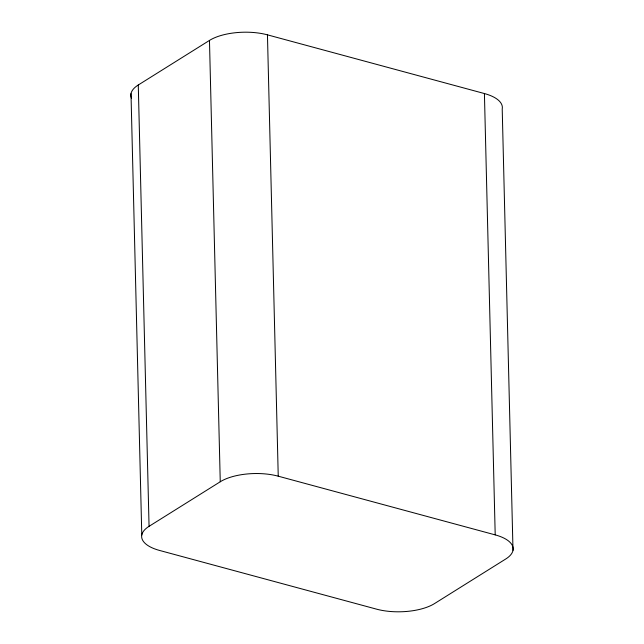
<?xml version="1.0" encoding="UTF-8"?>
<svg xmlns="http://www.w3.org/2000/svg" width="644" height="644" viewBox="0 0 644 644"><rect width="100%" height="100%" fill="white"/><g stroke="black" fill="none" stroke-linecap="round" stroke-linejoin="round"><path stroke-width="0.97" d="M131.529 98.21A41.683 17.485 -1.4 0 1 138.275 84.992L209.469 40.427A41.683 17.485 -1.4 0 1 267.453 34.848L484.417 93.549A41.683 17.485 -1.4 0 1 502.215 109.005L513.002 550.338M149.062 526.325L220.256 481.76A41.683 17.485 -1.4 0 1 278.24 476.182L495.204 534.882A41.683 17.485 -1.4 0 1 505.725 559.008L434.531 603.573A41.683 17.485 -1.4 0 1 376.547 609.152L159.583 550.451A41.683 17.485 -1.4 0 1 149.062 526.325L138.275 84.992M484.417 93.549L495.204 534.882M267.453 34.848L278.24 476.182M209.469 40.427L220.256 481.76M130.998 93.662L141.785 534.995"/></g></svg>
